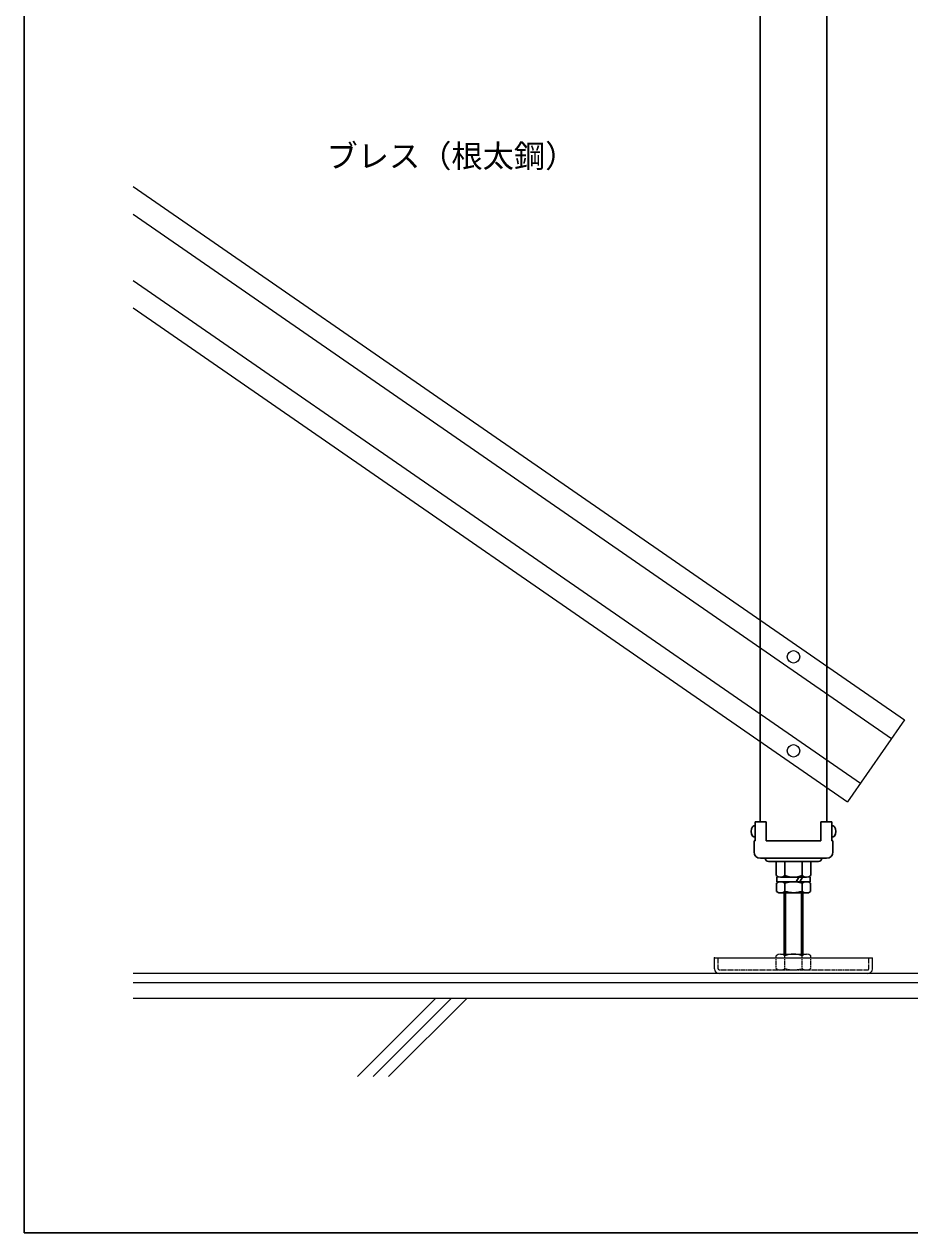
# Model space of a CAD drawing. Units: millimetres, scale not verified. Extents: x -900 to 900, y -600 to 600.
# Drawn here: x -900 to -333, y -600 to 174 of the extents above; entities that cross this region are included whole.
import ezdxf
from ezdxf.enums import TextEntityAlignment as Align

# ---------------------------------------------------------------- set-up
doc = ezdxf.new("R2010")
doc.units = ezdxf.units.MM
doc.header["$LTSCALE"] = 0.5
doc.header["$PDMODE"] = 32
doc.header["$PDSIZE"] = 0.3
doc.linetypes.add('DASHED1', pattern=[1.8, 1.2, -0.6])
for name, color, linetype, lineweight in [('0-0', 7, 'Continuous', 18), ('0-F_HATCH', 9, 'Continuous', 18), ('1-0_KUTAI', 3, 'Continuous', 18), ('1-1_BOUSUI', 1, 'Continuous', 18), ('1-9__1-0_', 4, 'Continuous', 30), ('1-A_MOJI', 7, 'Continuous', 30), ('1-F__2-0_', 4, 'Continuous', 30), ('2-0_躯体と製品', 4, 'Continuous', 18)]:
    doc.layers.add(name, color=color, linetype=linetype, lineweight=lineweight)
doc.styles.add('ＭＳ ゴシック', font='')
doc.styles.get('ＭＳ ゴシック').set_extended_font_data('MS Gothic')

msp = doc.modelspace()

# ---------------------------------------------------------------- linework, layer by layer
at = {"layer": '0-0'}
for p, q in [((-457.9984, -430.9702), (-457.9984, -424.0006)), ((-457.9984, -424.0006), (-356.9841, -424.0006)), ((-418.5524, -424.0006), (-418.5524, -422.586)), ((-415.7872, -421.5759), (-399.1955, -421.5759)), ((-413.0219, -424.0006), (-413.0219, -422.5861)), ((-401.9608, -424.0006), (-401.9608, -422.586)), ((-396.4302, -424.0006), (-396.4302, -422.5861)), ((-356.9841, -430.9702), (-356.9841, -424.0006)), ((-360.0146, -434.0006), (-454.968, -434.0006))]:
    msp.add_line(p, q, dxfattribs=at)
at = {"layer": '0-0', "linetype": 'DASHED1'}
for p, q in [((-455.6751, -430.9702), (-455.6751, -424.0006)), ((-418.5524, -430.6671), (-418.5524, -424.0006)), ((-413.0219, -430.6671), (-413.0219, -424.0006)), ((-401.9608, -430.6672), (-401.9608, -424.0006)), ((-396.4302, -430.6671), (-396.4302, -424.0006)), ((-359.3075, -430.9702), (-359.3075, -424.0006)), ((-454.968, -431.6773), (-360.0146, -431.6773))]:
    msp.add_line(p, q, dxfattribs=at)
at = {"layer": '0-0'}
for centre, radius, start, end in [((-415.7872, -425.8659), 4.29, 49.86583, 130.13417), ((-407.4913, -437.2208), 15.6449, 69.29823, 110.70177), ((-399.1955, -425.8659), 4.29, 49.8652, 130.13417), ((-454.968, -430.9702), 3.0304, 180, 270), ((-360.0146, -430.9702), 3.0304, 270, 0)]:
    msp.add_arc(centre, radius, start, end, dxfattribs=at)
at = {"layer": '0-0', "linetype": 'DASHED1'}
for centre, radius, start, end in [((-454.968, -430.9702), 0.7071, 180, 270), ((-415.7872, -427.3872), 4.29, 229.86583, 310.13417), ((-407.4913, -416.0324), 15.6449, 249.29823, 290.70177), ((-399.1955, -427.3872), 4.29, 229.86583, 310.13417), ((-360.0146, -430.9702), 0.7071, 270, 0)]:
    msp.add_arc(centre, radius, start, end, dxfattribs=at)
at = {"layer": '0-0'}
msp.add_point((-457.9984, -424.0006), dxfattribs=at)
at = {"layer": '0-F_HATCH'}
for p, q in [((-686.6805, -500.0006), (-636.6805, -450.0006)), ((-676.6805, -500.0006), (-626.6805, -450.0006)), ((-666.6805, -500.0006), (-616.6805, -450.0006))]:
    msp.add_line(p, q, dxfattribs=at)
at = {"layer": '1-0_KUTAI'}
msp.add_line((696.0178, -450.0006), (-830.3055, -450.0006), dxfattribs=at)
at = {"layer": '1-1_BOUSUI'}
for p, q in [((696.0178, -434.0006), (-830.3055, -434.0006)), ((696.0178, -440.0006), (-830.3055, -440.0006))]:
    msp.add_line(p, q, dxfattribs=at)
at = {"layer": '1-9__1-0_'}
for p, q in [((-428.8172, -336.9368), (-428.8172, 203.9353)), ((-386.1172, -336.9368), (-386.1172, 203.9353)), ((-431.9325, -339.4368), (-432.8626, -339.4368)), ((-431.9325, -336.9368), (-424.9325, -336.9368)), ((-431.9325, -348.9368), (-431.9325, -336.9368)), ((-383.0025, -336.9368), (-390.0025, -336.9368)), ((-390.0025, -348.9368), (-390.0025, -336.9368)), ((-383.0025, -348.9368), (-383.0025, -336.9368)), ((-383.0025, -339.4368), (-382.0724, -339.4368)), ((-431.9325, -346.4368), (-432.8626, -346.4368)), ((-383.0025, -346.4368), (-382.0724, -346.4368)), ((-432.6675, -348.9368), (-431.9325, -348.9368)), ((-432.6675, -356.1371), (-432.6675, -348.9368)), ((-382.2675, -348.9368), (-383.0025, -348.9368)), ((-382.2675, -356.1371), (-382.2675, -348.9368)), ((-428.6675, -360.1371), (-407.4675, -360.1368)), ((-423.4675, -362.1368), (-407.4675, -362.1368)), ((-386.2675, -360.1371), (-407.4675, -360.1368)), ((-391.4675, -362.1368), (-407.4675, -362.1368))]:
    msp.add_line(p, q, dxfattribs=at)
msp.add_lwpolyline([(-390.0025, -348.9368), (-424.9325, -348.9368), (-424.9325, -336.9368)], dxfattribs=at)
for centre, radius, start, end in [((-428.5325, -342.9368), 6, 150, 210), ((-432.8626, -340.4368), 1, 90, 150), ((-382.0724, -340.4368), 1, 30, 90), ((-386.4025, -342.9368), 6, 330, 30), ((-432.8626, -345.4368), 1, 210, 270), ((-382.0724, -345.4368), 1, 270, 330), ((-428.6675, -356.1371), 4, 180, 270), ((-423.4675, -360.1368), 2, 180, 270), ((-391.4675, -360.1368), 2, 270, 0), ((-386.2675, -356.1371), 4, 270, 0)]:
    msp.add_arc(centre, radius, start, end, dxfattribs=at)
at = {"layer": '1-A_MOJI', "color": 4}
msp.add_lwpolyline([(-900, -600), (900, -600), (900, 600), (-900, 600)], close=True, dxfattribs=at)
at = {"layer": '1-F__2-0_'}
for p, q in [((-418.5291, -362.1368), (-418.5291, -371.228)), ((-412.9986, -362.1368), (-412.9986, -371.2281)), ((-401.9375, -362.1368), (-401.9375, -371.228)), ((-396.407, -362.1368), (-396.407, -371.228)), ((-416.9682, -375.2383), (-418.4378, -376.0868)), ((-418.4378, -376.0867), (-418.4378, -381.3897)), ((-418.2182, -372.2382), (-418.2182, -375.2382)), ((-418.2182, -375.2382), (-396.7182, -375.2382)), ((-397.9682, -375.2382), (-416.9682, -375.2382)), ((-399.1722, -372.2382), (-415.7639, -372.2382)), ((-414.4225, -375.2383), (-412.9529, -376.0868)), ((-412.9529, -376.0867), (-412.9529, -381.3897)), ((-405.8031, -375.2383), (-404.0711, -372.2382)), ((-403.4938, -375.2383), (-401.7617, -372.2383)), ((-400.5137, -375.2383), (-401.9833, -376.0868)), ((-401.9833, -376.0867), (-401.9833, -381.3897)), ((-397.968, -375.2382), (-396.4984, -376.0867)), ((-396.7182, -372.2382), (-396.7182, -375.2382)), ((-396.4984, -376.0867), (-396.4984, -381.3897)), ((-416.968, -382.2382), (-418.4378, -381.3897)), ((-397.9682, -382.2382), (-416.9682, -382.2382)), ((-414.4225, -382.2382), (-412.953, -381.3898)), ((-413.529, -382.2382), (-413.529, -421.5759)), ((-412.5188, -421.5759), (-412.5188, -382.2382)), ((-402.4175, -421.5759), (-402.4175, -382.2382)), ((-400.5136, -382.2382), (-401.9832, -381.3897)), ((-401.4072, -382.2382), (-401.4072, -421.5759)), ((-397.968, -382.2382), (-396.4984, -381.3898))]:
    msp.add_line(p, q, dxfattribs=at)
for centre, radius, start, end in [((-415.7639, -367.9481), 4.29, 229.8652, 310.13417), ((-407.4681, -356.5933), 15.6449, 249.29823, 290.70177), ((-399.1722, -367.9481), 4.29, 229.86583, 310.13417), ((-407.4682, -393.3897), 18.1515, 72.41205, 107.58794), ((-407.4682, -364.0867), 18.1515, 252.41205, 287.58795)]:
    msp.add_arc(centre, radius, start, end, dxfattribs=at)
at = {"layer": '2-0_躯体と製品'}
for p, q in [((-830.3055, 52.3627), (-344.7534, -283.3911)), ((-830.3055, 9.8099), (-364.6598, -312.1789)), ((-830.3055, -7.8191), (-372.9068, -324.1053))]:
    msp.add_line(p, q, dxfattribs=at)
msp.add_lwpolyline([(-830.3055, 69.9917), (-336.5065, -271.4648), (-372.9068, -324.1053)], dxfattribs=at)
for centre in [(-407.4675, -231.2105), (-407.4675, -291.3924)]:
    msp.add_circle(centre, 4, dxfattribs=at)

# ---------------------------------------------------------------- texts
at = {"layer": '1-A_MOJI', "style": 'ＭＳ ゴシック'}
msp.add_text('ブレス（根太鋼）', height=14.66, dxfattribs=at).set_placement((-706.4635, 77.77), align=Align.BOTTOM_LEFT)

doc.saveas('drawing.dxf')
